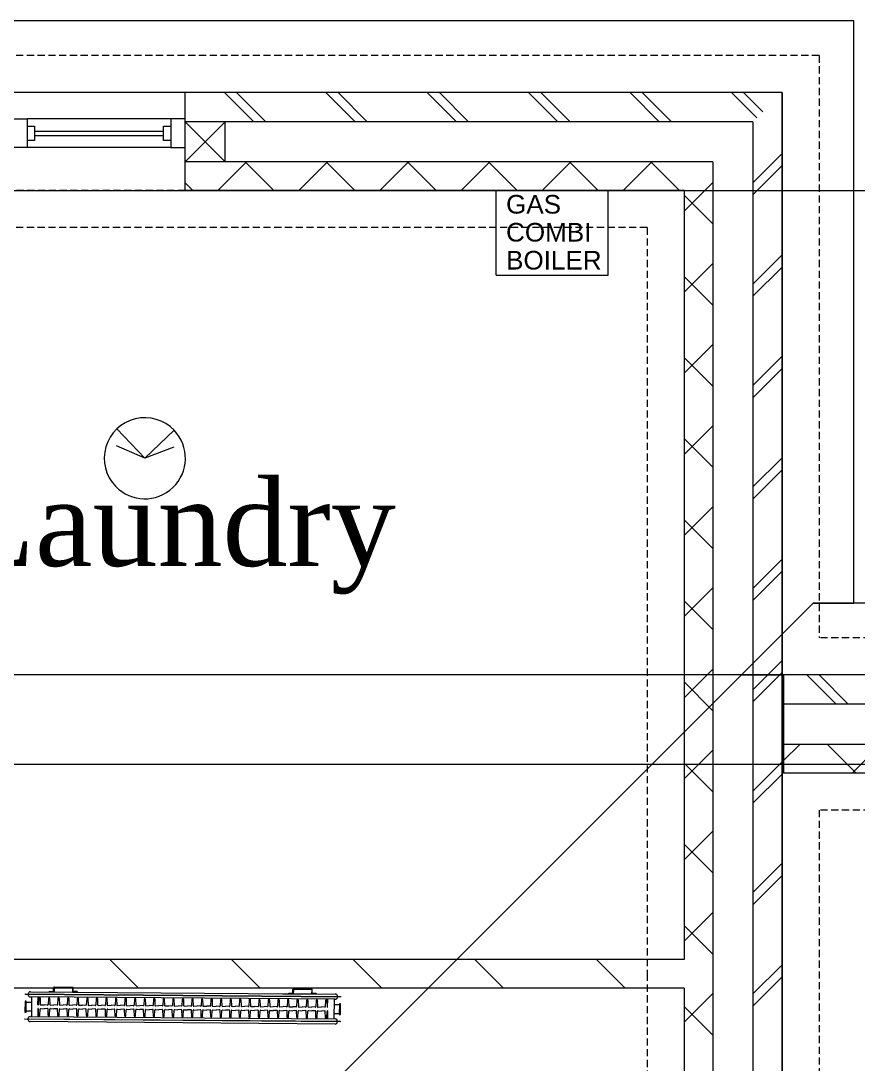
# Model space of a CAD drawing. Header units: millimetres. Extents: x -84100 to 168200, y 1000 to 58400.
# Drawn here: x 25237 to 28157, y 50880 to 54517 of the extents above; entities that cross this region are included whole.
import ezdxf
from ezdxf.enums import TextEntityAlignment as Align

# ---------------------------------------------------------------- set-up
doc = ezdxf.new("R2010")
doc.units = ezdxf.units.MM
doc.header["$LTSCALE"] = 100
doc.linetypes.add('HIDDEN', pattern=[0.375, 0.25, -0.125])
for name, color, linetype, true_color in [('Block Cavity', 156, 'Continuous', 0x004080), ('Block Fill', 9, 'Continuous', 0xc0c0c0), ('Block Wall', 156, 'Continuous', 0x004080), ('Brick Cavity', 156, 'Continuous', 0x004080), ('Brick Fill', 1, 'Continuous', 0xff0000), ('Brick Wall', 156, 'Continuous', 0x004080), ('Cavity Fill', 6, 'Continuous', 0xff00ff), ('Constructions', 5, 'Continuous', 0x0000ff), ('Electrical', 176, 'Continuous', 0x000080), ('Foundations', 6, 'HIDDEN', 0xff00ff), ('Roof', 1, 'Continuous', 0xff0000), ('Roof Perimeter', 1, 'Continuous', 0xff0000), ('Stud Wall', 156, 'Continuous', 0x004080), ('Walls', 156, 'Continuous', 0x004080)]:
    doc.layers.add(name, color=color, linetype=linetype, true_color=true_color)
for name, color, linetype in [('Boilers', 7, 'Continuous'), ('Opening Header', 7, 'HIDDEN'), ('Radiators', 7, 'Continuous'), ('Roof Line - Eaves', 7, 'Continuous'), ('Roof Line - Gable', 7, 'Continuous'), ('Roof Line - Valley', 7, 'Continuous'), ('Stud Wall Fill', 7, 'Continuous'), ('Window Detail', 7, 'Continuous'), ('Windows', 7, 'Continuous')]:
    doc.layers.add(name, color=color, linetype=linetype)
doc.styles.add('Arial_00007FFEBFFD5370_00007FFEBFFD5370', font='', dxfattribs={"height": 0.2})
doc.styles.add('Times New Roman_00007FFEBFFD5370_00007FFEBFFD5370', font='', dxfattribs={"height": 0.2})
doc.styles.get('Arial_00007FFEBFFD5370_00007FFEBFFD5370').set_extended_font_data('Arial')
doc.styles.get('Times New Roman_00007FFEBFFD5370_00007FFEBFFD5370').set_extended_font_data('Times New Roman')

# ---------------------------------------------------------------- blocks, each defined once
blk = doc.blocks.new('Block75')
at = {"layer": 'Block Cavity', "color": 156, "linetype": 'Continuous', "lineweight": 18, "true_color": 0x004080}
for p, q in [((-2082, -242), (-2082, -102)), ((-242, -242), (-2082, -242))]:
    blk.add_line(p, q, dxfattribs=at)
at = {"layer": 'Block Cavity', "color": 6, "linetype": 'Continuous', "lineweight": 5, "true_color": 0xff00ff}
blk.add_line((-1942, -242), (-1942, -102), dxfattribs=at)
at = {"layer": 'Block Fill', "color": 9, "linetype": 'Continuous', "lineweight": 5, "true_color": 0xc0c0c0}
for p, q in [((-1868.0636, -242), (-1968.0636, -342)), ((-1872.320203, -242), (-1772.320203, -342)), ((-1585.220888, -242), (-1685.220888, -342)), ((-1589.477491, -242), (-1489.477491, -342)), ((-1302.378175, -242), (-1402.378175, -342)), ((-1306.634778, -242), (-1206.634778, -342)), ((-1019.535463, -242), (-1119.535463, -342)), ((-1023.792066, -242), (-923.792066, -342)), ((-736.69275, -242), (-836.69275, -342)), ((-740.949353, -242), (-640.949353, -342)), ((-453.850038, -242), (-553.850038, -342)), ((-458.106641, -242), (-358.106641, -342)), ((-2082, -315.162916), (-2055.162916, -342))]:
    blk.add_line(p, q, dxfattribs=at)
at = {"layer": 'Block Wall', "color": 156, "linetype": 'Continuous', "lineweight": 18, "true_color": 0x004080}
for p, q in [((-2082, -342), (-2082, -242)), ((-342, -342), (-2082, -342))]:
    blk.add_line(p, q, dxfattribs=at)
at = {"layer": 'Brick Cavity', "color": 156, "linetype": 'Continuous', "lineweight": 18, "true_color": 0x004080}
blk.add_line((-102, -102), (-2082, -102), dxfattribs=at)
at = {"layer": 'Brick Fill', "color": 1, "linetype": 'Continuous', "lineweight": 5, "true_color": 0xff0000}
for p, q in [((-1944.614576, 0), (-1842.614576, -102)), ((-1902.188169, 0), (-1800.188169, -102)), ((-1591.061185, 0), (-1489.061185, -102)), ((-1548.634778, 0), (-1446.634778, -102)), ((-1237.507795, 0), (-1135.507795, -102)), ((-1195.081388, 0), (-1093.081388, -102)), ((-883.954404, 0), (-781.954404, -102)), ((-841.527997, 0), (-739.527997, -102)), ((-530.401013, 0), (-428.401013, -102)), ((-487.974606, 0), (-385.974606, -102)), ((-176.847623, 0), (-88.423811, -88.423811)), ((-134.421216, 0), (-67.210608, -67.210608))]:
    blk.add_line(p, q, dxfattribs=at)
at = {"layer": 'Brick Wall', "color": 156, "linetype": 'Continuous', "lineweight": 18, "true_color": 0x004080}
for p in [(0, 0), (-2082, -102)]:
    blk.add_line(p, (-2082, 0), dxfattribs=at)
at = {"layer": 'Cavity Fill', "color": 6, "linetype": 'Continuous', "lineweight": 5, "true_color": 0xff00ff}
for p, q in [((-2082, -242), (-1942, -102)), ((-1942, -242), (-2082, -102))]:
    blk.add_line(p, q, dxfattribs=at)
at = {"layer": 'Foundations', "color": 6, "linetype": 'HIDDEN', "lineweight": 5, "true_color": 0xff00ff}
for p, q in [((129, 129), (-16813, 129)), ((-471, -471), (-4388.308528, -471))]:
    blk.add_line(p, q, dxfattribs=at)
blk = doc.blocks.new('Block108')
at = {"layer": 'Block Cavity', "color": 156, "linetype": 'Continuous', "lineweight": 18, "true_color": 0x004080}
for p, q in [((-2090, -242), (-2090, -102)), ((-890, -242), (-890, -102)), ((-2090, -242), (-4337, -242)), ((-242, -242), (-890, -242))]:
    blk.add_line(p, q, dxfattribs=at)
at = {"layer": 'Block Cavity', "color": 6, "linetype": 'Continuous', "lineweight": 5, "true_color": 0xff00ff}
blk.add_line((-750, -242), (-750, -102), dxfattribs=at)
at = {"layer": 'Block Fill', "color": 9, "linetype": 'Continuous', "lineweight": 5, "true_color": 0xc0c0c0}
for p, q in [((-4280.948646, -242), (-4337, -298.051354)), ((-4183.637183, -242), (-4083.637183, -342)), ((-3998.105934, -242), (-4098.105934, -342)), ((-3900.79447, -242), (-3800.79447, -342)), ((-3715.263221, -242), (-3815.263221, -342)), ((-3617.951758, -242), (-3517.951758, -342)), ((-3432.420509, -242), (-3532.420509, -342)), ((-3335.109045, -242), (-3235.109045, -342)), ((-3149.577796, -242), (-3249.577796, -342)), ((-3052.266333, -242), (-2952.266333, -342)), ((-2866.735084, -242), (-2966.735084, -342)), ((-2769.42362, -242), (-2669.42362, -342)), ((-2583.892372, -242), (-2683.892372, -342)), ((-2486.580908, -242), (-2386.580908, -342)), ((-2301.049659, -242), (-2401.049659, -342)), ((-2203.738195, -242), (-2103.738195, -342)), ((-886.836097, -242), (-890, -245.163903)), ((-789.524633, -242), (-689.524633, -342)), ((-603.993384, -242), (-703.993384, -342)), ((-506.68192, -242), (-406.68192, -342)), ((-321.150672, -242), (-421.150672, -342)), ((-2118.206947, -342), (-2090, -313.793053))]:
    blk.add_line(p, q, dxfattribs=at)
at = {"layer": 'Block Wall', "color": 156, "linetype": 'Continuous', "lineweight": 18, "true_color": 0x004080}
for p, q in [((-4337, -242), (-4337, -342)), ((-2090, -342), (-2090, -242)), ((-890, -342), (-890, -242)), ((-2090, -342), (-4337, -342)), ((-342, -342), (-890, -342))]:
    blk.add_line(p, q, dxfattribs=at)
at = {"layer": 'Brick Cavity', "color": 156, "linetype": 'Continuous', "lineweight": 18, "true_color": 0x004080}
for p, q in [((-2090, -102), (-4337, -102)), ((-102, -102), (-890, -102))]:
    blk.add_line(p, q, dxfattribs=at)
at = {"layer": 'Brick Fill', "color": 1, "linetype": 'Continuous', "lineweight": 5, "true_color": 0xff0000}
for p, q in [((-4255.931555, 0), (-4153.931555, -102)), ((-4213.505148, 0), (-4111.505148, -102)), ((-3902.378164, 0), (-3800.378164, -102)), ((-3859.951758, 0), (-3757.951758, -102)), ((-3548.824774, 0), (-3446.824774, -102)), ((-3506.398367, 0), (-3404.398367, -102)), ((-3195.271383, 0), (-3093.271383, -102)), ((-3152.844976, 0), (-3050.844976, -102)), ((-2841.717993, 0), (-2739.717993, -102)), ((-2799.291586, 0), (-2697.291586, -102)), ((-2488.164602, 0), (-2386.164602, -102)), ((-2445.738195, 0), (-2343.738195, -102)), ((-2134.611211, 0), (-2090, -44.611211)), ((-2092.184805, 0), (-2090, -2.184805)), ((-720.397649, 0), (-618.397649, -102)), ((-677.971242, 0), (-575.971242, -102)), ((-366.844259, 0), (-264.844259, -102)), ((-324.417852, 0), (-222.417852, -102)), ((-13.290868, 0), (-6.645434, -6.645434))]:
    blk.add_line(p, q, dxfattribs=at)
at = {"layer": 'Brick Wall', "color": 156, "linetype": 'Continuous', "lineweight": 18, "true_color": 0x004080}
for p, q in [((-2090, 0), (-4337, 0)), ((-4337, 0), (-4337, -242)), ((-2090, -102), (-2090, 0)), ((0, 0), (-890, 0)), ((-890, -102), (-890, 0))]:
    blk.add_line(p, q, dxfattribs=at)
at = {"layer": 'Cavity Fill', "color": 6, "linetype": 'Continuous', "lineweight": 5, "true_color": 0xff00ff}
for p, q in [((-2230, -242), (-2230, -102)), ((-2090, -242), (-2230, -102)), ((-2230, -242), (-2090, -102)), ((-890, -242), (-750, -102)), ((-750, -242), (-890, -102))]:
    blk.add_line(p, q, dxfattribs=at)
at = {"layer": 'Foundations', "color": 6, "linetype": 'HIDDEN', "lineweight": 5, "true_color": 0xff00ff}
for p, q in [((129, 129), (-4213, 129)), ((-471, -471), (-4213, -471))]:
    blk.add_line(p, q, dxfattribs=at)
blk = doc.blocks.new('Block8927')
at = {"layer": 'Stud Wall', "color": 156, "linetype": 'Continuous', "lineweight": 18, "true_color": 0x004080}
for p, q in [((0, 100), (-2716, 100)), ((0, 0), (-2716, 0))]:
    blk.add_line(p, q, dxfattribs=at)
at = {"layer": 'Stud Wall Fill', "color": 7, "linetype": 'Continuous', "lineweight": 5}
for p, q in [((-1902.328376, 0), (-2002.328376, 100)), ((-1478.064307, 0), (-1578.064307, 100)), ((-1053.800239, 0), (-1153.800239, 100)), ((-629.53617, 0), (-729.53617, 100)), ((-205.272101, 0), (-305.272101, 100))]:
    blk.add_line(p, q, dxfattribs=at)
blk = doc.blocks.new('Block14650')
at = {"layer": 'Block Cavity', "color": 156, "linetype": 'Continuous', "lineweight": 18, "true_color": 0x004080}
blk.add_line((-242, -242), (-242, -3802.683021), dxfattribs=at)
at = {"layer": 'Block Fill', "color": 9, "linetype": 'Continuous', "lineweight": 5, "true_color": 0xc0c0c0}
for p, q in [((-242, -312.992674), (-342, -412.992674)), ((-242, -458.106641), (-342, -358.106641)), ((-242, -595.835387), (-342, -695.835387)), ((-242, -740.949353), (-342, -640.949353)), ((-242, -878.678099), (-342, -978.678099)), ((-242, -1023.792066), (-342, -923.792066)), ((-242, -1161.520812), (-342, -1261.520812)), ((-242, -1306.634778), (-342, -1206.634778)), ((-242, -1444.363524), (-342, -1544.363524)), ((-242, -1589.477491), (-342, -1489.477491)), ((-242, -1727.206237), (-342, -1827.206237)), ((-242, -1872.320203), (-342, -1772.320203)), ((-242, -2010.048949), (-342, -2110.048949)), ((-242, -2155.162916), (-342, -2055.162916)), ((-242, -2292.891662), (-342, -2392.891662)), ((-242, -2438.005628), (-342, -2338.005628)), ((-242, -2575.734374), (-342, -2675.734374)), ((-242, -2720.848341), (-342, -2620.848341)), ((-242, -2858.577087), (-342, -2958.577087)), ((-242, -3003.691053), (-342, -2903.691053)), ((-242, -3141.419799), (-342, -3241.419799)), ((-242, -3286.533766), (-342, -3186.533766))]:
    blk.add_line(p, q, dxfattribs=at)
at = {"layer": 'Block Wall', "color": 156, "linetype": 'Continuous', "lineweight": 18, "true_color": 0x004080}
for p, q in [((-342, -342), (-342, -3022.683021)), ((-342, -3122.683021), (-342, -3802.683021))]:
    blk.add_line(p, q, dxfattribs=at)
at = {"layer": 'Brick Cavity', "color": 156, "linetype": 'Continuous', "lineweight": 18, "true_color": 0x004080}
blk.add_line((-102, -102), (-102, -3802.683021), dxfattribs=at)
at = {"layer": 'Brick Fill', "color": 1, "linetype": 'Continuous', "lineweight": 5, "true_color": 0xff0000}
for p, q in [((0, -212.414031), (-102, -314.414031)), ((0, -254.840438), (-102, -356.840438)), ((0, -565.967421), (-102, -667.967421)), ((0, -608.393828), (-102, -710.393828)), ((0, -919.520812), (-102, -1021.520812)), ((0, -961.947219), (-102, -1063.947219)), ((0, -1273.074203), (-102, -1375.074203)), ((0, -1315.500609), (-102, -1417.500609)), ((0, -1626.627593), (-102, -1728.627593)), ((0, -1669.054), (-102, -1771.054)), ((0, -1980.180984), (-102, -2082.180984)), ((0, -2022.607391), (-102, -2124.607391)), ((0, -2333.734374), (-102, -2435.734374)), ((0, -2376.160781), (-102, -2478.160781)), ((0, -2687.287765), (-102, -2789.287765)), ((0, -2729.714172), (-102, -2831.714172)), ((0, -3040.841155), (-102, -3142.841155)), ((0, -3083.267562), (-102, -3185.267562))]:
    blk.add_line(p, q, dxfattribs=at)
at = {"layer": 'Brick Wall', "color": 156, "linetype": 'Continuous', "lineweight": 18, "true_color": 0x004080}
blk.add_line((0, 0), (0, -3802.683021), dxfattribs=at)
at = {"layer": 'Foundations', "color": 6, "linetype": 'HIDDEN', "lineweight": 5, "true_color": 0xff00ff}
for p, q in [((129, 129), (129, -1901.683021)), ((-471, -471), (-471, -3072.683021)), ((129, -2501.683021), (129, -10243.683021)), ((-471, -3072.683021), (-471, -6531.119368))]:
    blk.add_line(p, q, dxfattribs=at)
blk = doc.blocks.new('Block29962')
at = {"layer": 'Electrical', "color": 176, "linetype": 'Continuous', "lineweight": 5, "true_color": 0x000080}
for p, q in [((-97.70204, 102.246324), (0.000003, 0)), ((0.000003, 0), (102.246327, 97.702043)), ((0, 0), (-99.033029, 43.682801)), ((100.915338, 39.13852), (0, 0))]:
    blk.add_line(p, q, dxfattribs=at)
for start, end in [(43.698047, 223.69805), (223.69805, 43.698047)]:
    blk.add_arc((0, 0), 141.421354, start, end, dxfattribs=at)
blk = doc.blocks.new('Block58976')
at = {"layer": 'Opening Header', "color": 7, "linetype": 'HIDDEN', "lineweight": 5}
for p, q in [((600, 192), (0, 192)), ((600, -150), (0, -150))]:
    blk.add_line(p, q, dxfattribs=at)
at = {"layer": 'Window Detail', "color": 7, "linetype": 'Continuous', "lineweight": 5}
for p, q in [((0, 0), (0, 100)), ((0, 100), (50, 100)), ((50, 100), (50, 0)), ((550, 100), (50, 100)), ((50, 75), (75, 75)), ((75, 75), (75, 25)), ((525, 25), (525, 75)), ((525, 75), (550, 75)), ((600, 100), (550, 100)), ((550, 100), (550, 0)), ((550, 75), (550, 25)), ((600, 0), (600, 100)), ((75, 57.5), (525, 57.5)), ((75, 42.5), (525, 42.5)), ((50, 0), (0, 0)), ((75, 25), (50, 25)), ((550, 0), (50, 0)), ((550, 25), (525, 25)), ((550, 0), (600, 0))]:
    blk.add_line(p, q, dxfattribs=at)
blk = doc.blocks.new('Block93703')
at = {"layer": 'Boilers', "color": 7, "linetype": 'Continuous', "lineweight": 5}
for p, q in [((-34.017441, -280), (-34.017441, 15)), ((-34.017441, 15), (355.982559, 15)), ((355.982559, -280), (355.982559, 15)), ((-34.017441, -280), (355.982559, -280))]:
    blk.add_line(p, q, dxfattribs=at)
at = {"layer": 'Boilers', "color": 7, "linetype": 'Continuous', "lineweight": 5, "style": 'Arial_00007FFEBFFD5370_00007FFEBFFD5370'}
for s, p in [('GAS', (0, 0)), ('COMBI', (0, -97.5)), ('BOILER', (0, -195))]:
    blk.add_text(s, height=65, dxfattribs=at).set_placement(p, align=Align.TOP_LEFT)
blk = doc.blocks.new('Block95480')
at = {"layer": 'Radiators', "color": 7, "linetype": 'Continuous', "lineweight": 5}
for p, q in [((83.368717, 110.346994), (147.366728, 109.843073)), ((-17.82142, 86.597552), (-17.837168, 84.597614)), ((1082.128734, 75.936465), (-17.837168, 84.597614)), ((-17.82142, 86.597552), (1082.144481, 77.936403)), ((1063.5636, 68.082399), (0.601986, 76.452175)), ((0.743714, 94.451617), (1063.705328, 86.081841)), ((4.681197, 76.420056), (4.142201, 7.967632)), ((26.879764, 48.216691), (27.100447, 76.243526)), ((32.100292, 76.204157), (30.060985, 71.22006)), ((32.100292, 76.204157), (34.060861, 71.188565)), ((65.432259, 75.941701), (63.392952, 70.957603)), ((65.432259, 75.941701), (67.392828, 70.926108)), ((67.238937, 93.928033), (67.253374, 95.761414)), ((83.238442, 93.802053), (67.238937, 93.928033)), ((67.247567, 95.761466), (81.252824, 95.635926)), ((81.252824, 95.635926), (81.353036, 108.362804)), ((83.352974, 108.347056), (83.238442, 93.802053)), ((147.350981, 107.843138), (83.352969, 108.347056)), ((98.764226, 75.679244), (96.724919, 70.695147)), ((98.764226, 75.679244), (100.724795, 70.663652)), ((132.096192, 75.416788), (130.056886, 70.432691)), ((132.096192, 75.416788), (134.056762, 70.401195)), ((147.350981, 107.843135), (147.236449, 93.298131)), ((147.350981, 107.843135), (147.236458, 93.298131)), ((147.236458, 93.298131), (163.235962, 93.172151)), ((149.250707, 95.10051), (149.350919, 107.827387)), ((163.250278, 94.990277), (149.250707, 95.10051)), ((163.250278, 94.990277), (163.235962, 93.172151)), ((165.428159, 75.154332), (163.388852, 70.170234)), ((165.428159, 75.154332), (167.388728, 70.138739)), ((198.760126, 74.891875), (196.720819, 69.907778)), ((198.760126, 74.891875), (200.720695, 69.876283)), ((232.092093, 74.629419), (230.052786, 69.645321)), ((232.092093, 74.629419), (234.052662, 69.613826)), ((265.424059, 74.366962), (263.384752, 69.382865)), ((265.424059, 74.366962), (267.384628, 69.35137)), ((298.756026, 74.104506), (296.716719, 69.120408)), ((298.756026, 74.104506), (300.716595, 69.088913)), ((332.087993, 73.842049), (330.048686, 68.857952)), ((332.087993, 73.842049), (334.048562, 68.826457)), ((365.419959, 73.579593), (363.380653, 68.595496)), ((365.419959, 73.579593), (367.380529, 68.564)), ((398.751926, 73.317137), (396.712619, 68.333039)), ((398.751926, 73.317137), (400.712495, 68.301544)), ((432.083893, 73.05468), (430.044586, 68.070583)), ((432.083893, 73.05468), (434.044462, 68.039088)), ((465.41586, 72.792224), (463.376553, 67.808126)), ((465.41586, 72.792224), (467.376429, 67.776631)), ((881.213705, 87.518783), (997.210109, 86.605425)), ((901.213085, 87.361307), (901.227521, 89.194688)), ((917.212589, 87.235327), (901.213085, 87.361307)), ((901.221714, 89.19474), (915.226971, 89.069201)), ((915.226971, 89.069201), (915.327183, 101.796078)), ((917.327121, 101.780331), (917.212589, 87.235327)), ((981.325128, 101.276413), (917.327116, 101.780331)), ((917.342864, 103.780269), (981.340875, 103.276347)), ((981.325128, 101.276409), (981.210596, 86.731406)), ((981.325128, 101.276409), (981.210605, 86.731406)), ((983.224854, 88.533784), (983.325066, 101.260662)), ((997.224425, 88.423551), (983.224854, 88.533784)), ((997.224425, 88.423551), (997.210109, 86.605425)), ((1082.144481, 77.936403), (1082.128734, 75.936465)), ((-18.020035, 61.373334), (-18.31924, 23.374512)), ((-14.020159, 61.341838), (-18.020035, 61.373334)), ((-14.319364, 23.343016), (-14.020159, 61.341838)), ((4.529824, 57.195651), (-14.051655, 57.341962)), ((30.060985, 71.22006), (28.895449, 50.200882)), ((34.060861, 71.188565), (34.895263, 50.153639)), ((36.879454, 48.137954), (48.553466, 49.046063)), ((60.21173, 47.954235), (48.553466, 49.046063)), ((63.392952, 70.957603), (62.227416, 49.938425)), ((67.392828, 70.926108), (68.22723, 49.891183)), ((70.21142, 47.875497), (81.885432, 48.783607)), ((93.543697, 47.691778), (81.885432, 48.783607)), ((96.724919, 70.695147), (95.559383, 49.675969)), ((100.724795, 70.663652), (101.559197, 49.628726)), ((103.543387, 47.613041), (115.217399, 48.52115)), ((126.875664, 47.429322), (115.217399, 48.52115)), ((130.056886, 70.432691), (128.891349, 49.413512)), ((134.056762, 70.401195), (134.891163, 49.36627)), ((136.875354, 47.350584), (148.549366, 48.258694)), ((160.20763, 47.166866), (148.549366, 48.258694)), ((163.388852, 70.170234), (162.223316, 49.151056)), ((167.388728, 70.138739), (168.22313, 49.103813)), ((170.20732, 47.088128), (181.881333, 47.996238)), ((193.539597, 46.904409), (181.881333, 47.996238)), ((196.720819, 69.907778), (195.555283, 48.8886)), ((200.720695, 69.876283), (201.555097, 48.841357)), ((203.539287, 46.825671), (215.213299, 47.733781)), ((226.871564, 46.641953), (215.213299, 47.733781)), ((230.052786, 69.645321), (228.887249, 48.626143)), ((234.052662, 69.613826), (234.887063, 48.578901)), ((236.871254, 46.563215), (248.545266, 47.471325)), ((260.203531, 46.379496), (248.545266, 47.471325)), ((263.384752, 69.382865), (262.219216, 48.363687)), ((267.384628, 69.35137), (268.21903, 48.316444)), ((270.203221, 46.300759), (281.877233, 47.208868)), ((293.535497, 46.11704), (281.877233, 47.208868)), ((296.716719, 69.120408), (295.551183, 48.10123)), ((300.716595, 69.088913), (301.550997, 48.053988)), ((303.535187, 46.038302), (315.209199, 46.946412)), ((326.867464, 45.854583), (315.209199, 46.946412)), ((330.048686, 68.857952), (328.88315, 47.838774)), ((334.048562, 68.826457), (334.882964, 47.791531)), ((336.867154, 45.775846), (348.541166, 46.683955)), ((360.199431, 45.592127), (348.541166, 46.683955)), ((363.380653, 68.595496), (362.215116, 47.576317)), ((367.380529, 68.564), (368.21493, 47.529075)), ((370.199121, 45.513389), (381.873133, 46.421499)), ((393.531397, 45.329671), (381.873133, 46.421499)), ((396.712619, 68.333039), (395.547083, 47.313861)), ((400.712495, 68.301544), (401.546897, 47.266618)), ((403.531087, 45.250933), (415.2051, 46.159043)), ((426.863364, 45.067214), (415.2051, 46.159043)), ((430.044586, 68.070583), (428.87905, 47.051405)), ((434.044462, 68.039088), (434.878864, 47.004162)), ((436.863054, 44.988476), (448.537066, 45.896586)), ((460.195331, 44.804758), (448.537066, 45.896586)), ((463.376553, 67.808126), (462.211016, 46.788948)), ((467.376429, 67.776631), (468.21083, 46.741706)), ((470.195021, 44.72602), (481.869033, 45.63413)), ((493.527298, 44.542301), (481.869033, 45.63413)), ((496.70852, 67.54567), (495.542983, 46.526492)), ((498.747826, 72.529767), (496.70852, 67.54567)), ((498.747826, 72.529767), (500.708396, 67.514175)), ((500.708396, 67.514175), (501.542797, 46.479249)), ((503.526988, 44.463564), (515.201, 45.371673)), ((526.859264, 44.279845), (515.201, 45.371673)), ((530.040486, 67.283213), (528.87495, 46.264035)), ((532.079793, 72.267311), (530.040486, 67.283213)), ((532.079793, 72.267311), (534.040362, 67.251718)), ((534.040362, 67.251718), (534.874764, 46.216793)), ((536.858954, 44.201107), (548.532966, 45.109217)), ((560.191231, 44.017388), (548.532966, 45.109217)), ((563.372453, 67.020757), (562.206917, 46.001579)), ((565.41176, 72.004854), (563.372453, 67.020757)), ((565.41176, 72.004854), (567.372329, 66.989262)), ((567.372329, 66.989262), (568.206731, 45.954336)), ((570.190921, 43.938651), (581.864933, 44.84676)), ((593.523198, 43.754932), (581.864933, 44.84676)), ((596.70442, 66.758301), (595.538883, 45.739122)), ((598.743727, 71.742398), (596.70442, 66.758301)), ((598.743727, 71.742398), (600.704296, 66.726805)), ((600.704296, 66.726805), (601.538697, 45.69188)), ((603.522888, 43.676194), (615.1969, 44.584304)), ((626.855165, 43.492476), (615.1969, 44.584304)), ((630.036386, 66.495844), (628.87085, 45.476666)), ((632.075693, 71.479942), (630.036386, 66.495844)), ((632.075693, 71.479942), (634.036262, 66.464349)), ((634.036262, 66.464349), (634.870664, 45.429423)), ((636.854855, 43.413738), (648.528867, 44.321847)), ((660.187131, 43.230019), (648.528867, 44.321847)), ((663.368353, 66.233388), (662.202817, 45.21421)), ((665.40766, 71.217485), (663.368353, 66.233388)), ((665.40766, 71.217485), (667.368229, 66.201893)), ((667.368229, 66.201893), (668.202631, 45.166967)), ((670.186821, 43.151281), (681.860833, 44.059391)), ((693.519098, 42.967563), (681.860833, 44.059391)), ((696.70032, 65.970931), (695.534784, 44.951753)), ((698.739627, 70.955029), (696.70032, 65.970931)), ((698.739627, 70.955029), (700.700196, 65.939436)), ((700.700196, 65.939436), (701.534598, 44.904511)), ((703.518788, 42.888825), (715.1928, 43.796935)), ((726.851065, 42.705106), (715.1928, 43.796935)), ((730.032287, 65.708475), (728.86675, 44.689297)), ((732.071593, 70.692572), (730.032287, 65.708475)), ((732.071593, 70.692572), (734.032163, 65.67698)), ((734.032163, 65.67698), (734.866564, 44.642054)), ((736.850755, 42.626369), (748.524767, 43.534478)), ((760.183031, 42.44265), (748.524767, 43.534478)), ((763.364253, 65.446018), (762.198717, 44.42684)), ((765.40356, 70.430116), (763.364253, 65.446018)), ((765.40356, 70.430116), (767.364129, 65.414523)), ((767.364129, 65.414523), (768.198531, 44.379598)), ((770.182721, 42.363912), (781.856734, 43.272022)), ((793.514998, 42.180193), (781.856734, 43.272022)), ((796.69622, 65.183562), (795.530684, 44.164384)), ((798.735527, 70.167659), (796.69622, 65.183562)), ((798.735527, 70.167659), (800.696096, 65.152067)), ((800.696096, 65.152067), (801.530498, 44.117141)), ((803.514688, 42.101456), (815.1887, 43.009565)), ((826.846965, 41.917737), (815.1887, 43.009565)), ((830.028187, 64.921106), (828.86265, 43.901927)), ((832.067494, 69.905203), (830.028187, 64.921106)), ((832.067494, 69.905203), (834.028063, 64.88961)), ((834.028063, 64.88961), (834.862464, 43.854685)), ((836.846655, 41.838999), (848.520667, 42.747109)), ((860.178932, 41.655281), (848.520667, 42.747109)), ((863.360153, 64.658649), (862.194617, 43.639471)), ((865.39946, 69.642747), (863.360153, 64.658649)), ((865.39946, 69.642747), (867.360029, 64.627154)), ((867.360029, 64.627154), (868.194431, 43.592228)), ((870.178622, 41.576543), (881.852634, 42.484652)), ((893.510898, 41.392824), (881.852634, 42.484652)), ((896.69212, 64.396193), (895.526584, 43.377015)), ((898.731427, 69.38029), (896.69212, 64.396193)), ((898.731427, 69.38029), (900.691996, 64.364698)), ((900.691996, 64.364698), (901.526398, 43.329772)), ((903.510588, 41.314086), (915.1846, 42.222196)), ((926.842865, 41.130368), (915.1846, 42.222196)), ((930.024087, 64.133736), (928.858551, 43.114558)), ((932.063394, 69.117834), (930.024087, 64.133736)), ((932.063394, 69.117834), (934.023963, 64.102241)), ((934.023963, 64.102241), (934.858365, 43.067316)), ((936.842555, 41.05163), (948.516567, 41.95974)), ((960.174832, 40.867911), (948.516567, 41.95974)), ((963.356054, 63.87128), (962.190517, 42.852102)), ((965.395361, 68.855377), (963.356054, 63.87128)), ((965.395361, 68.855377), (967.35593, 63.839785)), ((967.35593, 63.839785), (968.190331, 42.804859)), ((970.174522, 40.789174), (981.848534, 41.697283)), ((993.506798, 40.605455), (981.848534, 41.697283)), ((996.68802, 63.608823), (995.522484, 42.589645)), ((998.727327, 68.592921), (996.68802, 63.608823)), ((998.727327, 68.592921), (1000.687896, 63.577328)), ((1000.687896, 63.577328), (1001.522298, 42.542403)), ((1003.506488, 40.526717), (1015.180501, 41.434827)), ((1026.838765, 40.342998), (1015.180501, 41.434827)), ((1030.019987, 63.346367), (1028.854451, 42.327189)), ((1032.059294, 68.330464), (1030.019987, 63.346367)), ((1032.066294, 68.330409), (1034.026863, 63.314817)), ((1034.026863, 63.314817), (1034.861265, 42.279891)), ((1036.845455, 40.264206), (1037.066139, 68.29104)), ((1059.48439, 68.114519), (1058.945394, -0.337905)), ((1077.914495, 48.743804), (1059.333017, 48.890115)), ((1077.94599, 52.74368), (1077.646786, 14.744858)), ((1081.945866, 52.712185), (1077.94599, 52.74368)), ((1081.646662, 14.713363), (1081.945866, 52.712185)), ((-18.517891, -1.854252), (-18.502143, 0.145686)), ((-18.502143, 0.145686), (1081.463758, -8.515463)), ((-18.31924, 23.374512), (-14.319364, 23.343016)), ((-14.287869, 27.342892), (4.29361, 27.196581)), ((0.06299, 7.999752), (1063.024605, -0.370024)), ((26.781136, 35.817945), (26.560452, 7.791111)), ((29.599728, 12.767334), (28.765326, 33.80226)), ((31.560297, 7.751742), (29.599728, 12.767334)), ((31.560297, 7.751742), (33.599604, 12.735839)), ((33.599604, 12.735839), (34.76514, 33.755017)), ((36.780826, 35.739208), (48.43909, 34.647379)), ((60.113102, 35.555489), (48.43909, 34.647379)), ((62.931694, 12.504878), (62.097293, 33.539803)), ((64.892264, 7.489285), (62.931694, 12.504878)), ((64.892264, 7.489285), (66.93157, 12.473383)), ((66.93157, 12.473383), (68.097107, 33.492561)), ((70.112792, 35.476751), (81.771057, 34.384923)), ((93.445069, 35.293033), (81.771057, 34.384923)), ((96.263661, 12.242421), (95.429259, 33.277347)), ((98.22423, 7.226829), (96.263661, 12.242421)), ((98.22423, 7.226829), (100.263537, 12.210926)), ((100.263537, 12.210926), (101.429073, 33.230104)), ((103.444759, 35.214295), (115.103024, 34.122466)), ((126.777036, 35.030576), (115.103024, 34.122466)), ((129.595628, 11.979965), (128.761226, 33.014891)), ((131.556197, 6.964372), (129.595628, 11.979965)), ((131.556197, 6.964372), (133.595504, 11.94847)), ((133.595504, 11.94847), (134.76104, 32.967648)), ((136.776726, 34.951838), (148.43499, 33.86001)), ((160.109002, 34.76812), (148.43499, 33.86001)), ((162.927595, 11.717509), (162.093193, 32.752434)), ((164.888164, 6.701916), (162.927595, 11.717509)), ((164.888164, 6.701916), (166.927471, 11.686013)), ((166.927471, 11.686013), (168.093007, 32.705192)), ((170.108692, 34.689382), (181.766957, 33.597554)), ((193.440969, 34.505663), (181.766957, 33.597554)), ((196.259561, 11.455052), (195.42516, 32.489978)), ((198.22013, 6.43946), (196.259561, 11.455052)), ((198.22013, 6.43946), (200.259437, 11.423557)), ((200.259437, 11.423557), (201.424974, 32.442735)), ((203.440659, 34.426926), (215.098924, 33.335097)), ((226.772936, 34.243207), (215.098924, 33.335097)), ((229.591528, 11.192596), (228.757126, 32.227521)), ((231.552097, 6.177003), (229.591528, 11.192596)), ((231.552097, 6.177003), (233.591404, 11.161101)), ((233.591404, 11.161101), (234.75694, 32.180279)), ((236.772626, 34.164469), (248.43089, 33.072641)), ((260.104903, 33.98075), (248.43089, 33.072641)), ((262.923495, 10.930139), (262.089093, 31.965065)), ((264.884064, 5.914547), (262.923495, 10.930139)), ((264.884064, 5.914547), (266.923371, 10.898644)), ((266.923371, 10.898644), (268.088907, 31.917822)), ((270.104593, 33.902013), (281.762857, 32.810184)), ((293.436869, 33.718294), (281.762857, 32.810184)), ((296.255461, 10.667683), (295.42106, 31.702608)), ((298.216031, 5.65209), (296.255461, 10.667683)), ((298.216031, 5.65209), (300.255337, 10.636188)), ((300.255337, 10.636188), (301.420874, 31.655366)), ((303.436559, 33.639556), (315.094824, 32.547728)), ((326.768836, 33.455838), (315.094824, 32.547728)), ((329.587428, 10.405226), (328.753027, 31.440152)), ((331.547997, 5.389634), (329.587428, 10.405226)), ((331.547997, 5.389634), (333.587304, 10.373731)), ((333.587304, 10.373731), (334.752841, 31.392909)), ((336.768526, 33.3771), (348.426791, 32.285271)), ((360.100803, 33.193381), (348.426791, 32.285271)), ((362.919395, 10.14277), (362.084993, 31.177696)), ((364.879964, 5.127177), (362.919395, 10.14277)), ((364.879964, 5.127177), (366.919271, 10.111275)), ((366.919271, 10.111275), (368.084807, 31.130453)), ((370.100493, 33.114643), (381.758757, 32.022815)), ((393.43277, 32.930925), (381.758757, 32.022815)), ((396.251362, 9.880314), (395.41696, 30.915239)), ((398.211931, 4.864721), (396.251362, 9.880314)), ((398.211931, 4.864721), (400.251238, 9.848818)), ((400.251238, 9.848818), (401.416774, 30.867997)), ((403.43246, 32.852187), (415.090724, 31.760359)), ((426.764736, 32.668468), (415.090724, 31.760359)), ((429.583328, 9.617857), (428.748927, 30.652783)), ((431.543898, 4.602265), (429.583328, 9.617857)), ((431.543898, 4.602265), (433.583204, 9.586362)), ((433.583204, 9.586362), (434.748741, 30.60554)), ((436.764426, 32.589731), (448.422691, 31.497902)), ((460.096703, 32.406012), (448.422691, 31.497902)), ((462.915295, 9.355401), (462.080893, 30.390326)), ((464.875864, 4.339808), (462.915295, 9.355401)), ((464.875864, 4.339808), (466.915171, 9.323906)), ((466.915171, 9.323906), (468.080707, 30.343084)), ((470.096393, 32.327274), (481.754658, 31.235446)), ((493.42867, 32.143555), (481.754658, 31.235446)), ((496.247262, 9.092944), (495.41286, 30.12787)), ((498.207831, 4.077352), (496.247262, 9.092944)), ((498.207831, 4.077352), (500.247138, 9.061449)), ((500.247138, 9.061449), (501.412674, 30.080627)), ((503.42836, 32.064818), (515.086624, 30.972989)), ((526.760636, 31.881099), (515.086624, 30.972989)), ((529.579229, 8.830488), (528.744827, 29.865413)), ((531.539798, 3.814895), (529.579229, 8.830488)), ((531.539798, 3.814895), (533.579105, 8.798993)), ((533.579105, 8.798993), (534.744641, 29.818171)), ((536.760326, 31.802361), (548.418591, 30.710533)), ((560.092603, 31.618643), (548.418591, 30.710533)), ((562.911195, 8.568031), (562.076794, 29.602957)), ((564.871764, 3.552439), (562.911195, 8.568031)), ((564.871764, 3.552439), (566.911071, 8.536536)), ((566.911071, 8.536536), (568.076608, 29.555714)), ((570.092293, 31.539905), (581.750558, 30.448076)), ((593.42457, 31.356186), (581.750558, 30.448076)), ((596.243162, 8.305575), (595.40876, 29.340501)), ((598.203731, 3.289982), (596.243162, 8.305575)), ((598.203731, 3.289982), (600.243038, 8.27408)), ((600.243038, 8.27408), (601.408574, 29.293258)), ((603.42426, 31.277448), (615.082524, 30.18562)), ((626.756537, 31.09373), (615.082524, 30.18562)), ((629.575129, 8.043119), (628.740727, 29.078044)), ((631.535698, 3.027526), (629.575129, 8.043119)), ((631.535698, 3.027526), (633.575005, 8.011623)), ((633.575005, 8.011623), (634.740541, 29.030801)), ((636.756227, 31.014992), (648.414491, 29.923164)), ((660.088503, 30.831273), (648.414491, 29.923164)), ((662.907095, 7.780662), (662.072694, 28.815588)), ((664.867665, 2.76507), (662.907095, 7.780662)), ((664.867665, 2.76507), (666.906971, 7.749167)), ((666.906971, 7.749167), (668.072508, 28.768345)), ((670.088193, 30.752536), (681.746458, 29.660707)), ((693.42047, 30.568817), (681.746458, 29.660707)), ((696.239062, 7.518206), (695.40466, 28.553131)), ((698.199631, 2.502613), (696.239062, 7.518206)), ((698.199631, 2.502613), (700.238938, 7.486711)), ((700.238938, 7.486711), (701.404474, 28.505889)), ((703.42016, 30.490079), (715.078425, 29.398251)), ((726.752437, 30.30636), (715.078425, 29.398251)), ((729.571029, 7.255749), (728.736627, 28.290675)), ((731.531598, 2.240157), (729.571029, 7.255749)), ((731.531598, 2.240157), (733.570905, 7.224254)), ((733.570905, 7.224254), (734.736441, 28.243432)), ((736.752127, 30.227623), (748.410391, 29.135794)), ((760.084403, 30.043904), (748.410391, 29.135794)), ((762.902996, 6.993293), (762.068594, 28.028218)), ((764.863565, 1.9777), (762.902996, 6.993293)), ((764.863565, 1.9777), (766.902872, 6.961798)), ((766.902872, 6.961798), (768.068408, 27.980976)), ((770.084093, 29.965166), (781.742358, 28.873338)), ((793.41637, 29.781448), (781.742358, 28.873338)), ((796.234962, 6.730836), (795.400561, 27.765762)), ((798.195531, 1.715244), (796.234962, 6.730836)), ((798.195531, 1.715244), (800.234838, 6.699341)), ((800.234838, 6.699341), (801.400375, 27.718519)), ((803.41606, 29.70271), (815.074325, 28.610881)), ((826.748337, 29.518991), (815.074325, 28.610881)), ((829.566929, 6.46838), (828.732527, 27.503306)), ((831.527498, 1.452787), (829.566929, 6.46838)), ((831.527498, 1.452787), (833.566805, 6.436885)), ((833.566805, 6.436885), (834.732341, 27.456063)), ((836.748027, 29.440253), (848.406292, 28.348425)), ((860.080304, 29.256535), (848.406292, 28.348425)), ((862.898896, 6.205924), (862.064494, 27.240849)), ((864.859465, 1.190331), (862.898896, 6.205924)), ((864.859465, 1.190331), (866.898772, 6.174428)), ((866.898772, 6.174428), (868.064308, 27.193606)), ((870.079994, 29.177797), (881.738258, 28.085969)), ((893.41227, 28.994078), (881.738258, 28.085969)), ((896.230862, 5.943467), (895.396461, 26.978393)), ((898.191432, 0.927875), (896.230862, 5.943467)), ((898.191432, 0.927875), (900.230738, 5.911972)), ((900.230738, 5.911972), (901.396275, 26.93115)), ((903.41196, 28.915341), (915.070225, 27.823512)), ((926.744237, 28.731622), (915.070225, 27.823512)), ((929.562829, 5.681011), (928.728428, 26.715936)), ((931.523398, 0.665418), (929.562829, 5.681011)), ((931.523398, 0.665418), (933.562705, 5.649516)), ((933.562705, 5.649516), (934.728242, 26.668694)), ((936.743927, 28.652884), (948.402192, 27.561056)), ((960.076204, 28.469165), (948.402192, 27.561056)), ((962.894796, 5.418554), (962.060394, 26.45348)), ((964.855365, 0.402962), (962.894796, 5.418554)), ((964.855365, 0.402962), (966.894672, 5.387059)), ((966.894672, 5.387059), (968.060208, 26.406237)), ((970.075894, 28.390428), (981.734158, 27.298599)), ((993.408171, 28.206709), (981.734158, 27.298599)), ((996.226763, 5.156098), (995.392361, 26.191023)), ((998.187332, 0.140505), (996.226763, 5.156098)), ((998.187332, 0.140505), (1000.226639, 5.124603)), ((1000.226639, 5.124603), (1001.392175, 26.143781)), ((1003.407861, 28.127971), (1015.066125, 27.036143)), ((1026.740137, 27.944252), (1015.066125, 27.036143)), ((1029.558729, 4.893641), (1028.724328, 25.928567)), ((1031.519299, -0.121951), (1029.558729, 4.893641)), ((1031.526298, -0.122006), (1033.565605, 4.862091)), ((1033.565605, 4.862091), (1034.731142, 25.881269)), ((1036.746827, 27.86546), (1036.526143, -0.161375)), ((1059.096803, 18.891045), (1077.678281, 18.744734)), ((1077.646786, 14.744858), (1081.646662, 14.713363)), ((1081.448011, -10.515401), (-18.517891, -1.854252)), ((1062.882877, -18.369467), (-0.078738, -9.99969)), ((1081.448011, -10.515401), (1081.463758, -8.515463))]:
    blk.add_line(p, q, dxfattribs=at)
for centre, radius, start, end in [((83.352974, 108.347056), 2, 89.548861, 179.548861), ((147.350981, 107.843135), 2, 359.548861, 89.548861), ((0.664976, 84.451927), 8, 179.548861, 269.548861), ((0.680723, 86.451865), 8, 89.548861, 179.548861), ((917.327121, 101.780331), 2, 89.548861, 179.548861), ((981.325128, 101.276409), 2, 359.548861, 89.548861), ((1063.626591, 76.082151), 8, 269.548861, 359.548861), ((1063.642338, 78.082089), 8, 359.548861, 89.548861), ((26.895511, 50.216629), 2, 269.548861, 359.548861), ((36.895201, 50.137892), 2, 179.548861, 269.548861), ((60.227478, 49.954173), 2, 269.548861, 359.548861), ((70.227168, 49.875435), 2, 179.548861, 269.548861), ((93.559445, 49.691716), 2, 269.548861, 359.548861), ((103.559135, 49.612979), 2, 179.548861, 269.548861), ((126.891411, 49.42926), 2, 269.548861, 359.548861), ((136.891101, 49.350522), 2, 179.548861, 269.548861), ((160.223378, 49.166804), 2, 269.548861, 359.548861), ((170.223068, 49.088066), 2, 179.548861, 269.548861), ((193.555345, 48.904347), 2, 269.548861, 359.548861), ((203.555035, 48.825609), 2, 179.548861, 269.548861), ((226.887311, 48.641891), 2, 269.548861, 359.548861), ((236.887001, 48.563153), 2, 179.548861, 269.548861), ((260.219278, 48.379434), 2, 269.548861, 359.548861), ((270.218968, 48.300697), 2, 179.548861, 269.548861), ((293.551245, 48.116978), 2, 269.548861, 359.548861), ((303.550935, 48.03824), 2, 179.548861, 269.548861), ((326.883212, 47.854521), 2, 269.548861, 359.548861), ((336.882902, 47.775784), 2, 179.548861, 269.548861), ((360.215178, 47.592065), 2, 269.548861, 359.548861), ((370.214868, 47.513327), 2, 179.548861, 269.548861), ((393.547145, 47.329609), 2, 269.548861, 359.548861), ((403.546835, 47.250871), 2, 179.548861, 269.548861), ((426.879112, 47.067152), 2, 269.548861, 359.548861), ((436.878802, 46.988414), 2, 179.548861, 269.548861), ((460.211078, 46.804696), 2, 269.548861, 359.548861), ((470.210768, 46.725958), 2, 179.548861, 269.548861), ((493.543045, 46.542239), 2, 269.548861, 359.548861), ((503.542735, 46.463502), 2, 179.548861, 269.548861), ((526.875012, 46.279783), 2, 269.548861, 359.548861), ((536.874702, 46.201045), 2, 179.548861, 269.548861), ((560.206979, 46.017326), 2, 269.548861, 359.548861), ((570.206669, 45.938589), 2, 179.548861, 269.548861), ((593.538945, 45.75487), 2, 269.548861, 359.548861), ((603.538635, 45.676132), 2, 179.548861, 269.548861), ((626.870912, 45.492414), 2, 269.548861, 359.548861), ((636.870602, 45.413676), 2, 179.548861, 269.548861), ((660.202879, 45.229957), 2, 269.548861, 359.548861), ((670.202569, 45.151219), 2, 179.548861, 269.548861), ((693.534846, 44.967501), 2, 269.548861, 359.548861), ((703.534536, 44.888763), 2, 179.548861, 269.548861), ((726.866812, 44.705044), 2, 269.548861, 359.548861), ((736.866502, 44.626307), 2, 179.548861, 269.548861), ((760.198779, 44.442588), 2, 269.548861, 359.548861), ((770.198469, 44.36385), 2, 179.548861, 269.548861), ((793.530746, 44.180131), 2, 269.548861, 359.548861), ((803.530436, 44.101394), 2, 179.548861, 269.548861), ((826.862712, 43.917675), 2, 269.548861, 359.548861), ((836.862402, 43.838937), 2, 179.548861, 269.548861), ((860.194679, 43.655219), 2, 269.548861, 359.548861), ((870.194369, 43.576481), 2, 179.548861, 269.548861), ((893.526646, 43.392762), 2, 269.548861, 359.548861), ((903.526336, 43.314024), 2, 179.548861, 269.548861), ((926.858613, 43.130306), 2, 269.548861, 359.548861), ((936.858303, 43.051568), 2, 179.548861, 269.548861), ((960.190579, 42.867849), 2, 269.548861, 359.548861), ((970.190269, 42.789112), 2, 179.548861, 269.548861), ((993.522546, 42.605393), 2, 269.548861, 359.548861), ((1003.522236, 42.526655), 2, 179.548861, 269.548861), ((1026.854513, 42.342936), 2, 269.548861, 359.548861), ((1036.861203, 42.264144), 2, 179.548861, 269.548861), ((0, 0), 8, 89.548861, 179.548861), ((26.765388, 33.818007), 2, 359.548861, 89.548861), ((36.765078, 33.73927), 2, 89.548861, 179.548861), ((60.097355, 33.555551), 2, 359.548861, 89.548861), ((70.097045, 33.476813), 2, 89.548861, 179.548861), ((93.429321, 33.293095), 2, 359.548861, 89.548861), ((103.429011, 33.214357), 2, 89.548861, 179.548861), ((126.761288, 33.030638), 2, 359.548861, 89.548861), ((136.760978, 32.9519), 2, 89.548861, 179.548861), ((160.093255, 32.768182), 2, 359.548861, 89.548861), ((170.092945, 32.689444), 2, 89.548861, 179.548861), ((193.425222, 32.505725), 2, 359.548861, 89.548861), ((203.424912, 32.426988), 2, 89.548861, 179.548861), ((226.757188, 32.243269), 2, 359.548861, 89.548861), ((236.756878, 32.164531), 2, 89.548861, 179.548861), ((260.089155, 31.980812), 2, 359.548861, 89.548861), ((270.088845, 31.902075), 2, 89.548861, 179.548861), ((293.421122, 31.718356), 2, 359.548861, 89.548861), ((303.420812, 31.639618), 2, 89.548861, 179.548861), ((326.753089, 31.4559), 2, 359.548861, 89.548861), ((336.752779, 31.377162), 2, 89.548861, 179.548861), ((360.085055, 31.193443), 2, 359.548861, 89.548861), ((370.084745, 31.114705), 2, 89.548861, 179.548861), ((393.417022, 30.930987), 2, 359.548861, 89.548861), ((403.416712, 30.852249), 2, 89.548861, 179.548861), ((426.748989, 30.66853), 2, 359.548861, 89.548861), ((436.748679, 30.589793), 2, 89.548861, 179.548861), ((460.080955, 30.406074), 2, 359.548861, 89.548861), ((470.080645, 30.327336), 2, 89.548861, 179.548861), ((493.412922, 30.143617), 2, 359.548861, 89.548861), ((503.412612, 30.06488), 2, 89.548861, 179.548861), ((526.744889, 29.881161), 2, 359.548861, 89.548861), ((536.744579, 29.802423), 2, 89.548861, 179.548861), ((560.076856, 29.618705), 2, 359.548861, 89.548861), ((570.076546, 29.539967), 2, 89.548861, 179.548861), ((593.408822, 29.356248), 2, 359.548861, 89.548861), ((603.408512, 29.27751), 2, 89.548861, 179.548861), ((626.740789, 29.093792), 2, 359.548861, 89.548861), ((636.740479, 29.015054), 2, 89.548861, 179.548861), ((660.072756, 28.831335), 2, 359.548861, 89.548861), ((670.072446, 28.752598), 2, 89.548861, 179.548861), ((693.404722, 28.568879), 2, 359.548861, 89.548861), ((703.404412, 28.490141), 2, 89.548861, 179.548861), ((726.736689, 28.306422), 2, 359.548861, 89.548861), ((736.736379, 28.227685), 2, 89.548861, 179.548861), ((760.068656, 28.043966), 2, 359.548861, 89.548861), ((770.068346, 27.965228), 2, 89.548861, 179.548861), ((793.400623, 27.78151), 2, 359.548861, 89.548861), ((803.400313, 27.702772), 2, 89.548861, 179.548861), ((826.732589, 27.519053), 2, 359.548861, 89.548861), ((836.732279, 27.440315), 2, 89.548861, 179.548861), ((860.064556, 27.256597), 2, 359.548861, 89.548861), ((870.064246, 27.177859), 2, 89.548861, 179.548861), ((893.396523, 26.99414), 2, 359.548861, 89.548861), ((903.396213, 26.915402), 2, 89.548861, 179.548861), ((926.72849, 26.731684), 2, 359.548861, 89.548861), ((936.72818, 26.652946), 2, 89.548861, 179.548861), ((960.060456, 26.469227), 2, 359.548861, 89.548861), ((970.060146, 26.39049), 2, 89.548861, 179.548861), ((993.392423, 26.206771), 2, 359.548861, 89.548861), ((1003.392113, 26.128033), 2, 89.548861, 179.548861), ((1026.72439, 25.944314), 2, 359.548861, 89.548861), ((1036.73108, 25.865522), 2, 89.548861, 179.548861), ((-0.015748, -1.999938), 8, 179.548861, 269.548861), ((1062.945867, -10.369714), 8, 269.548861, 359.548861), ((1062.961615, -8.369776), 8, 359.548861, 89.548861)]:
    blk.add_arc(centre, radius, start, end, dxfattribs=at)
blk = doc.blocks.new('Block108664')
at = {"layer": 'Roof Line - Eaves', "color": 7, "linetype": 'Continuous', "lineweight": 5}
for points in [[(16934, 10904.316979), (16934, 12935)], [(16684, 10654.316979), (16684, 10796.316979)]]:
    blk.add_lwpolyline(points, dxfattribs=at)
at = {"layer": 'Roof Line - Gable', "color": 7, "linetype": 'Continuous', "lineweight": 5}
for points in [[(16934, 12935), (8271, 12935)], [(16792, 10904.316979), (16934, 10904.316979)], [(16542, 10654.316979), (16684, 10654.316979)]]:
    blk.add_lwpolyline(points, dxfattribs=at)
at = {"layer": 'Roof Line - Valley', "color": 7, "linetype": 'Continuous', "lineweight": 5}
for points in [[(16684, 10796.316979), (16792, 10904.316979)], [(12200, 6312.316979), (16684, 10796.316979)]]:
    blk.add_lwpolyline(points, dxfattribs=at)
at = {"layer": 'Roof Perimeter', "color": 1, "linetype": 'Continuous', "lineweight": 5, "true_color": 0xff0000}
blk.add_lwpolyline([(0, 0), (16684, 0), (16684, 12685), (0, 12685)], close=True, dxfattribs=at)
blk = doc.blocks.new('Block123935')
at = {"layer": 'Roof Line - Eaves', "color": 7, "linetype": 'Continuous', "lineweight": 5}
blk.add_lwpolyline([(9105.480279, 8934), (4621.480279, 8934)], dxfattribs=at)
at = {"layer": 'Roof Line - Valley', "color": 7, "linetype": 'Continuous', "lineweight": 5}
for points in [[(4513.480279, 8826), (4621.480279, 8934)], [(29.480279, 4342), (4513.480279, 8826)]]:
    blk.add_lwpolyline(points, dxfattribs=at)
at = {"layer": 'Roof Perimeter', "color": 1, "linetype": 'Continuous', "lineweight": 5, "true_color": 0xff0000}
blk.add_lwpolyline([(0, 0), (8855.480279, 0), (8855.480279, 8684), (0, 8684)], close=True, dxfattribs=at)

msp = doc.modelspace()

# ---------------------------------------------------------------- linework, layer by layer
at = {"layer": 'Constructions', "color": 5, "linetype": 'Continuous', "lineweight": 5, "true_color": 0x0000ff}
for p, q in [((-84100, 53925.086384), (168200, 53925.086384)), ((-84100, 51925.086384), (168200, 51925.086384))]:
    msp.add_line(p, q, dxfattribs=at)

# ---------------------------------------------------------------- block references
at = {"layer": 'Boilers', "color": 176, "linetype": 'Continuous', "lineweight": 5, "true_color": 0x000080}
msp.add_blockref('Block93703', (26929.089102, 53910.086384), dxfattribs=at)
at = {"layer": 'Electrical', "color": 176, "linetype": 'Continuous', "lineweight": 5, "true_color": 0x000080}
msp.add_blockref('Block29962', (25669.417316, 52991.985668), dxfattribs=at)
at = {"layer": 'Radiators', "color": 7, "linetype": 'Continuous', "lineweight": 5}
msp.add_blockref('Block95480', (25270.032645, 51037.591693), dxfattribs=at)
at = {"layer": 'Roof', "color": 7, "linetype": 'Continuous', "lineweight": 5}
for name, p in [('Block108664', (11207.721449, 41582.086384)), ('Block123935', (23378.24117, 43552.403363))]:
    msp.add_blockref(name, p, dxfattribs=at)
at = {"layer": 'Walls', "color": 6, "linetype": 'HIDDEN', "lineweight": 5, "true_color": 0xff00ff}
for name, p in [('Block75', (27891.721449, 54267.086384)), ('Block108', (32233.721449, 52236.403363))]:
    msp.add_blockref(name, p, dxfattribs=at)
at = {"layer": 'Walls', "color": 176, "linetype": 'Continuous', "lineweight": 5, "true_color": 0x000080}
msp.add_blockref('Block14650', (27891.721449, 54267.086384), dxfattribs=at)
at = {"layer": 'Walls', "color": 7, "linetype": 'HIDDEN', "lineweight": 5}
msp.add_blockref('Block8927', (27549.721449, 51144.403363), dxfattribs=at)
at = {"layer": 'Windows', "color": 7, "linetype": 'Continuous', "lineweight": 5}
msp.add_blockref('Block58976', (25209.721449, 54075.086384), dxfattribs=at)

# ---------------------------------------------------------------- texts
at = {"layer": 'Electrical', "color": 176, "linetype": 'Continuous', "lineweight": 5, "true_color": 0x000080, "style": 'Times New Roman_00007FFEBFFD5370_00007FFEBFFD5370'}
msp.add_text('Laundry', height=300, dxfattribs=at).set_placement((25009.509147, 52616.358937))

doc.saveas('drawing.dxf')
